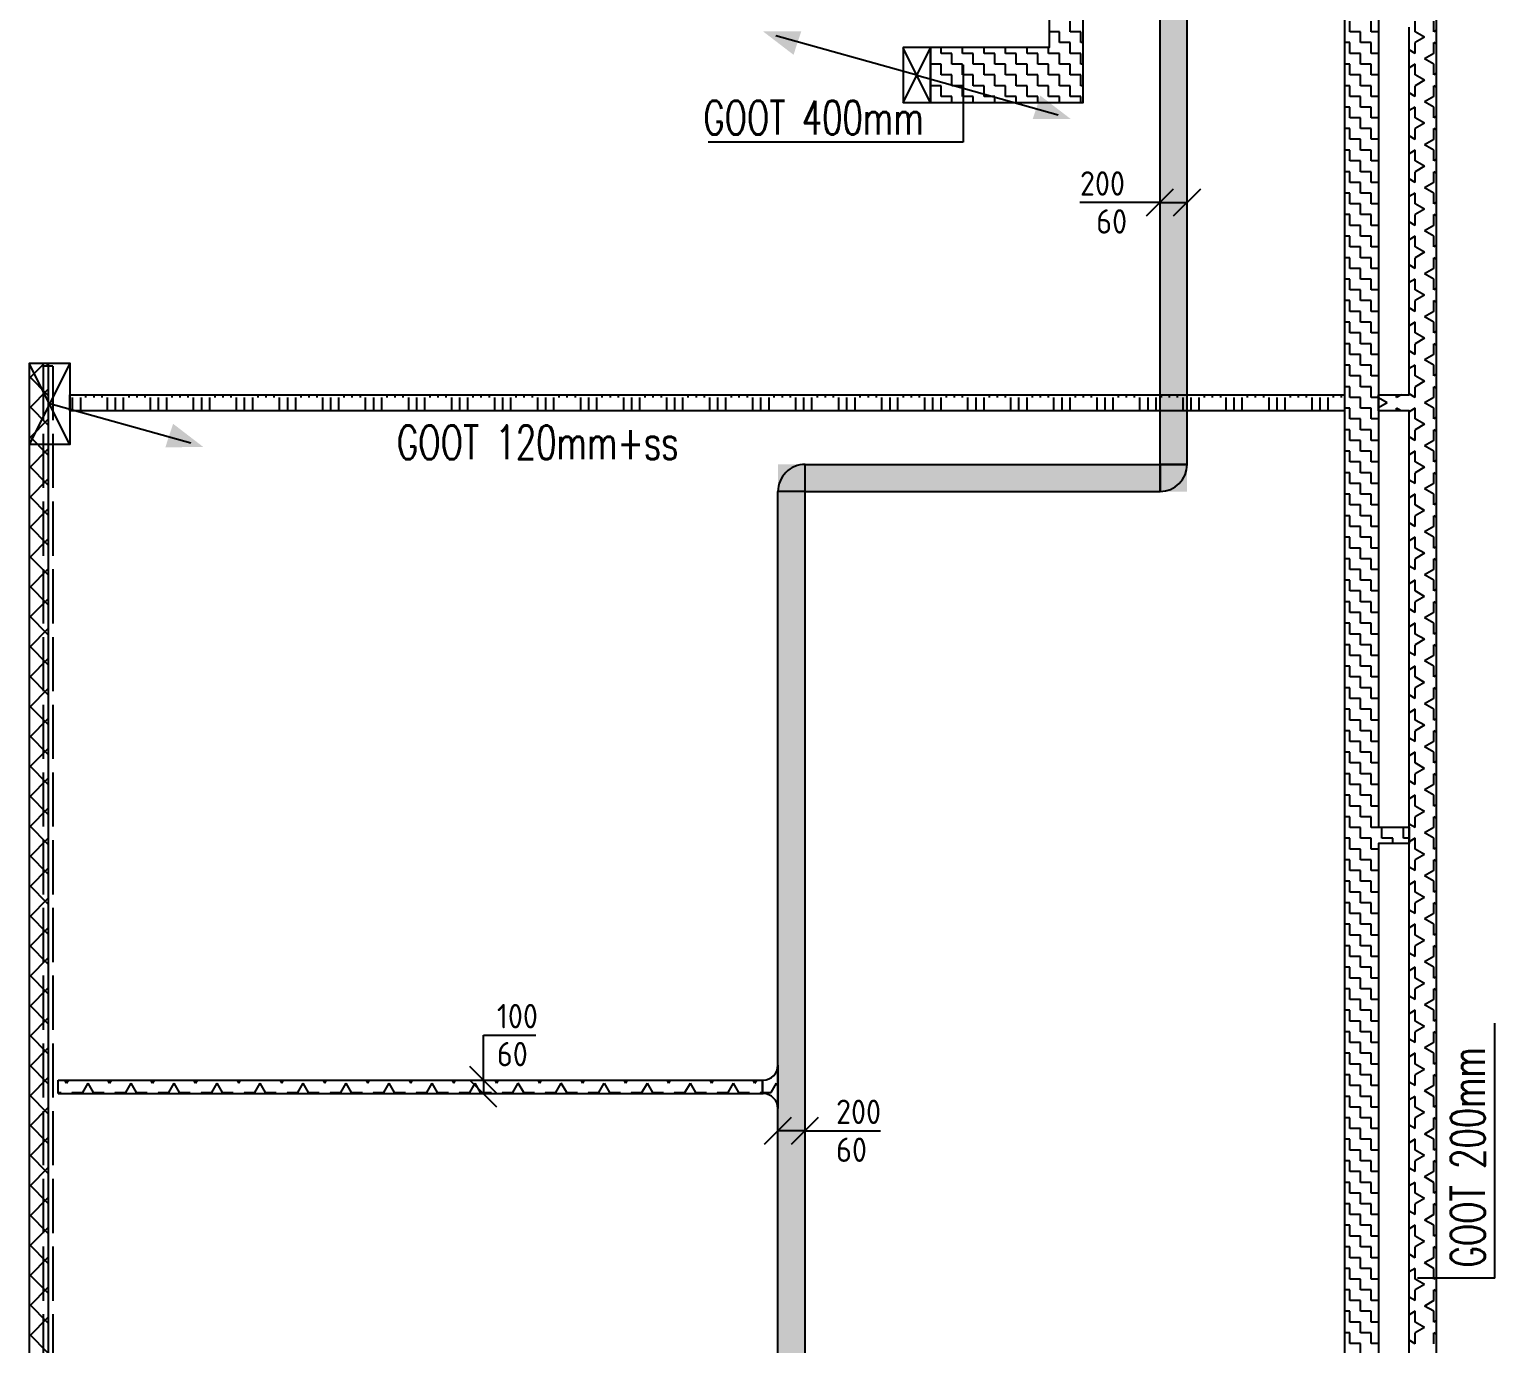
# Model space of a CAD drawing. Header units: millimetres. Extents: x -3262 to 112658, y 0 to 217318.
# Drawn here: x 90173 to 100988, y 48125 to 57828 of the extents above; entities that cross this region are included whole.
import ezdxf

# ---------------------------------------------------------------- set-up
doc = ezdxf.new("R2010")
doc.units = ezdxf.units.MM
doc.header["$LTSCALE"] = 100
doc.linetypes.add('E_GOOT3', pattern=[5, 4, -1])
for name, color, linetype in [('ByLayer', 2, 'Continuous'), ('EL6131--_ENERGIEBEDR (1996)', 2, 'Continuous'), ('EL6131--_GEBOUWINST (1996)', 2, 'Continuous'), ('EL6131--_KG_D', 3, 'Continuous'), ('EL6131--_WG', 3, 'Continuous'), ('EM6131--_KG', 1, 'Continuous')]:
    doc.layers.add(name, color=color, linetype=linetype)
doc.styles.add('buro-018', font='BUROFONT.shx', dxfattribs={"height": 180})
doc.styles.add('CofelyArial', font='arial.ttf')
doc.styles.add('ROMANS', font='ROMANS', dxfattribs={"width": 0.7})
doc.styles.add('STABICAD-018', font='ISOCP.SHX', dxfattribs={"height": 1.8})
pattern_1 = [(0, (0, 10797.21), (0, 137.48153), [79.375, -79.375]), (60, (0, 10797.21), (-119.0625, 68.74077), [79.375, -79.375]), (120, (39.69, 10865.95), (-119.0625, -68.74077), [79.375, -79.375])]

# ---------------------------------------------------------------- blocks, each defined once
blk = doc.blocks.new('*X50')
at = {"color": 0}
for p, q in [((59308, 35664), (59448, 35804)), ((59574, 35664), (59434, 35804)), ((59529, 35664), (59669, 35804)), ((59795, 35664), (59655, 35804)), ((59750, 35664), (59890, 35804)), ((60016, 35664), (59876, 35804)), ((59971, 35664), (60111, 35804)), ((60237, 35664), (60097, 35804)), ((60192, 35664), (60332, 35804)), ((60458, 35664), (60318, 35804)), ((60413, 35664), (60553, 35804)), ((60679, 35664), (60539, 35804)), ((60634, 35664), (60774, 35804)), ((60900, 35664), (60760, 35804)), ((60855, 35664), (60995, 35804)), ((61121, 35664), (60981, 35804)), ((61076, 35664), (61216, 35804)), ((61342, 35664), (61202, 35804)), ((61297, 35664), (61437, 35804)), ((61563, 35664), (61423, 35804)), ((61518, 35664), (61658, 35804)), ((61784, 35664), (61644, 35804)), ((61739, 35664), (61879, 35804)), ((62005, 35664), (61865, 35804)), ((61960, 35664), (62100, 35804)), ((62226, 35664), (62086, 35804)), ((62181, 35664), (62321, 35804)), ((62447, 35664), (62307, 35804)), ((62402, 35664), (62542, 35804)), ((62668, 35664), (62528, 35804)), ((62623, 35664), (62763, 35804)), ((62889, 35664), (62749, 35804)), ((62844, 35664), (62984, 35804)), ((63110, 35664), (62970, 35804)), ((63064, 35664), (63204, 35804)), ((63331, 35664), (63191, 35804)), ((63285, 35664), (63425, 35804)), ((63552, 35664), (63412, 35804)), ((63506, 35664), (63646, 35804)), ((63773, 35664), (63633, 35804)), ((63727, 35664), (63867, 35804)), ((63994, 35664), (63854, 35804)), ((63948, 35664), (64088, 35804)), ((64215, 35664), (64075, 35804)), ((64169, 35664), (64309, 35804)), ((64436, 35664), (64296, 35804)), ((64390, 35664), (64530, 35804)), ((64657, 35664), (64517, 35804)), ((64611, 35664), (64751, 35804)), ((64878, 35664), (64738, 35804)), ((64832, 35664), (64972, 35804)), ((65099, 35664), (64959, 35804)), ((65053, 35664), (65193, 35804)), ((65320, 35664), (65180, 35804)), ((65274, 35664), (65414, 35804)), ((65541, 35664), (65401, 35804)), ((65495, 35664), (65635, 35804)), ((65762, 35664), (65622, 35804)), ((65716, 35664), (65856, 35804)), ((65983, 35664), (65843, 35804)), ((65937, 35664), (66077, 35804)), ((66203, 35664), (66063, 35804)), ((66158, 35664), (66298, 35804)), ((66424, 35664), (66284, 35804)), ((66379, 35664), (66519, 35804)), ((66617, 35692), (66505, 35804)), ((66600, 35664), (66617, 35681))]:
    blk.add_line(p, q, dxfattribs=at)
blk = doc.blocks.new('NV-1')
at = {"layer": 'ByLayer'}
for p, q in [((0, 4), (7.91, 0)), ((0, 0), (7.91, 4))]:
    blk.add_line(p, q, dxfattribs=at)
blk.add_lwpolyline([(0, 0), (8, 0), (8, 4), (0, 4)], close=True, dxfattribs=at)
blk = doc.blocks.new('PIJL-UIT')
at = {"layer": 'ByLayer', "color": 2}
blk.add_line((0, 0), (2.92, 10.41), dxfattribs=at)
blk.add_solid([(3.23, 11.35), (1.51, 9.11), (3.24, 8.54)], dxfattribs=at)
blk = doc.blocks.new('*X54')
at = {"color": 0}
for p, q in [((32385, 27146), (32464, 27146)), ((32385, 27067), (32385, 27146)), ((32464, 27146), (32464, 27223)), ((32544, 27146), (32623, 27146)), ((32544, 27067), (32544, 27146)), ((32623, 27146), (32623, 27223)), ((32702, 27146), (32746, 27146)), ((32702, 27067), (32702, 27146)), ((32342, 27067), (32385, 27067)), ((32464, 27067), (32544, 27067)), ((32464, 26988), (32464, 27067)), ((32623, 27067), (32702, 27067)), ((32623, 26988), (32623, 27067)), ((32385, 26988), (32464, 26988)), ((32385, 26908), (32385, 26988)), ((32544, 26988), (32623, 26988)), ((32544, 26908), (32544, 26988)), ((32702, 26988), (32746, 26988)), ((32702, 26908), (32702, 26988)), ((32342, 26908), (32385, 26908)), ((32385, 26829), (32464, 26829)), ((32385, 26749), (32385, 26829)), ((32464, 26908), (32544, 26908)), ((32464, 26829), (32464, 26908)), ((32544, 26829), (32623, 26829)), ((32544, 26749), (32544, 26829)), ((32623, 26908), (32702, 26908)), ((32623, 26829), (32623, 26908)), ((32702, 26829), (32746, 26829)), ((32702, 26749), (32702, 26829)), ((32342, 26749), (32385, 26749)), ((32464, 26749), (32544, 26749)), ((32464, 26670), (32464, 26749)), ((32623, 26749), (32702, 26749)), ((32623, 26670), (32623, 26749)), ((32385, 26670), (32464, 26670)), ((32385, 26591), (32385, 26670)), ((32544, 26670), (32623, 26670)), ((32544, 26591), (32544, 26670)), ((32702, 26670), (32746, 26670)), ((32702, 26591), (32702, 26670)), ((32342, 26591), (32385, 26591)), ((32385, 26511), (32464, 26511)), ((32385, 26432), (32385, 26511)), ((32464, 26591), (32544, 26591)), ((32464, 26511), (32464, 26591)), ((32544, 26511), (32623, 26511)), ((32544, 26432), (32544, 26511)), ((32623, 26591), (32702, 26591)), ((32623, 26511), (32623, 26591)), ((32702, 26511), (32746, 26511)), ((32702, 26432), (32702, 26511)), ((32342, 26432), (32385, 26432)), ((32464, 26432), (32544, 26432)), ((32464, 26352), (32464, 26432)), ((32623, 26432), (32702, 26432)), ((32623, 26352), (32623, 26432)), ((32385, 26352), (32464, 26352)), ((32385, 26273), (32385, 26352)), ((32544, 26352), (32623, 26352)), ((32544, 26273), (32544, 26352)), ((32702, 26352), (32746, 26352)), ((32702, 26273), (32702, 26352)), ((32861, 26273), (32861, 26348)), ((32342, 26273), (32385, 26273)), ((32385, 26194), (32464, 26194)), ((32385, 26114), (32385, 26194)), ((32464, 26273), (32544, 26273)), ((32464, 26194), (32464, 26273)), ((32544, 26194), (32623, 26194)), ((32544, 26114), (32544, 26194)), ((32623, 26273), (32702, 26273)), ((32623, 26194), (32623, 26273)), ((32702, 26194), (32782, 26194)), ((32702, 26114), (32702, 26194)), ((32782, 26273), (32861, 26273)), ((32782, 26194), (32782, 26273)), ((32861, 26194), (32941, 26194)), ((32861, 26114), (32861, 26194)), ((32342, 26114), (32385, 26114)), ((32464, 26114), (32544, 26114)), ((32464, 26098), (32464, 26114)), ((32623, 26114), (32702, 26114)), ((32623, 26098), (32623, 26114)), ((32782, 26114), (32861, 26114)), ((32782, 26098), (32782, 26114)), ((23178, 24130), (23257, 24130)), ((23178, 24051), (23178, 24130)), ((23257, 24130), (23257, 24167)), ((23336, 24130), (23416, 24130)), ((23336, 24051), (23336, 24130)), ((23416, 24130), (23416, 24167)), ((23495, 24130), (23574, 24130)), ((23495, 24051), (23495, 24130)), ((23574, 24130), (23574, 24167)), ((23654, 24130), (23733, 24130)), ((23654, 24051), (23654, 24130)), ((23733, 24130), (23733, 24167)), ((23812, 24130), (23892, 24130)), ((23812, 24051), (23812, 24130)), ((23892, 24130), (23892, 24167)), ((23971, 24130), (24051, 24130)), ((23971, 24051), (23971, 24130)), ((24051, 24130), (24051, 24167)), ((24130, 24130), (24209, 24130)), ((24130, 24051), (24130, 24130)), ((24209, 24130), (24209, 24167)), ((24289, 24130), (24368, 24130)), ((24289, 24051), (24289, 24130)), ((24368, 24130), (24368, 24167)), ((24448, 24130), (24527, 24130)), ((24448, 24051), (24448, 24130)), ((24527, 24130), (24527, 24167)), ((24606, 24130), (24686, 24130)), ((24606, 24051), (24606, 24130)), ((24686, 24130), (24686, 24167)), ((24765, 24130), (24844, 24130)), ((24765, 24051), (24765, 24130)), ((24844, 24130), (24844, 24167)), ((24924, 24130), (25003, 24130)), ((24924, 24051), (24924, 24130)), ((25003, 24130), (25003, 24167)), ((25082, 24130), (25162, 24130)), ((25082, 24051), (25082, 24130)), ((25162, 24130), (25162, 24167)), ((25241, 24130), (25321, 24130)), ((25241, 24051), (25241, 24130)), ((25321, 24130), (25321, 24167)), ((25400, 24130), (25479, 24130)), ((25400, 24051), (25400, 24130)), ((25479, 24130), (25479, 24167)), ((25559, 24130), (25638, 24130)), ((25559, 24051), (25559, 24130)), ((25638, 24130), (25638, 24167)), ((25718, 24130), (25797, 24130)), ((25718, 24051), (25718, 24130)), ((25797, 24130), (25797, 24167)), ((25876, 24130), (25956, 24130)), ((25876, 24051), (25876, 24130)), ((25956, 24130), (25956, 24167)), ((26035, 24130), (26114, 24130)), ((26035, 24051), (26035, 24130)), ((26114, 24130), (26114, 24167)), ((26194, 24130), (26273, 24130)), ((26194, 24051), (26194, 24130)), ((26273, 24130), (26273, 24167)), ((26352, 24130), (26432, 24130)), ((26352, 24051), (26352, 24130)), ((26432, 24130), (26432, 24167)), ((26511, 24130), (26591, 24130)), ((26511, 24051), (26511, 24130)), ((26591, 24130), (26591, 24167)), ((26670, 24130), (26749, 24130)), ((26670, 24051), (26670, 24130)), ((26749, 24130), (26749, 24167)), ((26829, 24130), (26908, 24130)), ((26829, 24051), (26829, 24130)), ((26908, 24130), (26908, 24167)), ((26988, 24130), (27067, 24130)), ((26988, 24051), (26988, 24130)), ((27067, 24130), (27067, 24167)), ((27146, 24130), (27226, 24130)), ((27146, 24051), (27146, 24130)), ((27226, 24130), (27226, 24167)), ((27305, 24130), (27384, 24130)), ((27305, 24051), (27305, 24130)), ((27384, 24130), (27384, 24167)), ((27464, 24130), (27543, 24130)), ((27464, 24051), (27464, 24130)), ((27543, 24130), (27543, 24167)), ((27622, 24130), (27702, 24130)), ((27622, 24051), (27622, 24130)), ((27702, 24130), (27702, 24167)), ((27781, 24130), (27861, 24130)), ((27781, 24051), (27781, 24130)), ((27861, 24130), (27861, 24167)), ((27940, 24130), (28019, 24130)), ((27940, 24051), (27940, 24130)), ((28019, 24130), (28019, 24167)), ((28099, 24130), (28178, 24130)), ((28099, 24051), (28099, 24130)), ((28178, 24130), (28178, 24167)), ((28258, 24130), (28337, 24130)), ((28258, 24051), (28258, 24130)), ((28337, 24130), (28337, 24167)), ((28416, 24130), (28496, 24130)), ((28416, 24051), (28416, 24130)), ((28496, 24130), (28496, 24167)), ((28575, 24130), (28654, 24130)), ((28575, 24051), (28575, 24130)), ((28654, 24130), (28654, 24167)), ((28734, 24130), (28813, 24130)), ((28734, 24051), (28734, 24130)), ((28813, 24130), (28813, 24167)), ((28892, 24130), (28972, 24130)), ((28892, 24051), (28892, 24130)), ((28972, 24130), (28972, 24167)), ((29051, 24130), (29131, 24130)), ((29051, 24051), (29051, 24130)), ((29131, 24130), (29131, 24167)), ((29210, 24130), (29289, 24130)), ((29210, 24051), (29210, 24130)), ((29289, 24130), (29289, 24167)), ((29369, 24130), (29448, 24130)), ((29369, 24051), (29369, 24130)), ((29448, 24130), (29448, 24167)), ((29528, 24130), (29607, 24130)), ((29528, 24051), (29528, 24130)), ((29607, 24130), (29607, 24167)), ((29686, 24130), (29766, 24130)), ((29686, 24051), (29686, 24130)), ((29766, 24130), (29766, 24167)), ((29845, 24130), (29924, 24130)), ((29845, 24051), (29845, 24130)), ((29924, 24130), (29924, 24167)), ((30004, 24130), (30083, 24130)), ((30004, 24051), (30004, 24130)), ((30083, 24130), (30083, 24167)), ((30162, 24130), (30242, 24130)), ((30162, 24051), (30162, 24130)), ((30242, 24130), (30242, 24167)), ((30321, 24130), (30401, 24130)), ((30321, 24051), (30321, 24130)), ((30401, 24130), (30401, 24167)), ((30480, 24130), (30559, 24130)), ((30480, 24051), (30480, 24130)), ((30559, 24130), (30559, 24167)), ((30639, 24130), (30718, 24130)), ((30639, 24051), (30639, 24130)), ((30718, 24130), (30718, 24167)), ((30798, 24130), (30877, 24130)), ((30798, 24051), (30798, 24130)), ((30877, 24130), (30877, 24167)), ((30956, 24130), (31036, 24130)), ((30956, 24051), (30956, 24130)), ((31036, 24130), (31036, 24167)), ((31115, 24130), (31194, 24130)), ((31115, 24051), (31115, 24130)), ((31194, 24130), (31194, 24167)), ((31274, 24130), (31353, 24130)), ((31274, 24051), (31274, 24130)), ((31353, 24130), (31353, 24167)), ((31432, 24130), (31512, 24130)), ((31432, 24051), (31432, 24130)), ((31512, 24130), (31512, 24167)), ((31591, 24130), (31671, 24130)), ((31591, 24051), (31591, 24130)), ((31671, 24130), (31671, 24167)), ((31750, 24130), (31829, 24130)), ((31750, 24051), (31750, 24130)), ((31829, 24130), (31829, 24167)), ((31909, 24130), (31988, 24130)), ((31909, 24051), (31909, 24130)), ((31988, 24130), (31988, 24167)), ((32068, 24130), (32147, 24130)), ((32068, 24051), (32068, 24130)), ((32147, 24130), (32147, 24167)), ((32226, 24130), (32306, 24130)), ((32226, 24051), (32226, 24130)), ((32306, 24130), (32306, 24167)), ((32385, 24130), (32464, 24130)), ((32385, 24051), (32385, 24130)), ((32464, 24130), (32464, 24167)), ((32544, 24130), (32623, 24130)), ((32544, 24051), (32544, 24130)), ((32623, 24130), (32623, 24167)), ((32702, 24130), (32782, 24130)), ((32702, 24051), (32702, 24130)), ((32782, 24130), (32782, 24167)), ((32861, 24130), (32941, 24130)), ((32861, 24051), (32861, 24130)), ((23098, 24051), (23178, 24051)), ((23257, 24051), (23336, 24051)), ((23257, 23971), (23257, 24051)), ((23416, 24051), (23495, 24051)), ((23416, 23971), (23416, 24051)), ((23574, 24051), (23654, 24051)), ((23574, 23971), (23574, 24051)), ((23733, 24051), (23812, 24051)), ((23733, 23971), (23733, 24051)), ((23892, 24051), (23971, 24051)), ((23892, 23971), (23892, 24051)), ((24051, 24051), (24130, 24051)), ((24051, 23971), (24051, 24051)), ((24209, 24051), (24289, 24051)), ((24209, 23971), (24209, 24051)), ((24368, 24051), (24448, 24051)), ((24368, 23971), (24368, 24051)), ((24527, 24051), (24606, 24051)), ((24527, 23971), (24527, 24051)), ((24686, 24051), (24765, 24051)), ((24686, 23971), (24686, 24051)), ((24844, 24051), (24924, 24051)), ((24844, 23971), (24844, 24051)), ((25003, 24051), (25082, 24051)), ((25003, 23971), (25003, 24051)), ((25162, 24051), (25241, 24051)), ((25162, 23971), (25162, 24051)), ((25321, 24051), (25400, 24051)), ((25321, 23971), (25321, 24051)), ((25479, 24051), (25559, 24051)), ((25479, 23971), (25479, 24051)), ((25638, 24051), (25718, 24051)), ((25638, 23971), (25638, 24051)), ((25797, 24051), (25876, 24051)), ((25797, 23971), (25797, 24051)), ((25956, 24051), (26035, 24051)), ((25956, 23971), (25956, 24051)), ((26114, 24051), (26194, 24051)), ((26114, 23971), (26114, 24051)), ((26273, 24051), (26352, 24051)), ((26273, 23971), (26273, 24051)), ((26432, 24051), (26511, 24051)), ((26432, 23971), (26432, 24051)), ((26591, 24051), (26670, 24051)), ((26591, 23971), (26591, 24051)), ((26749, 24051), (26829, 24051)), ((26749, 23971), (26749, 24051)), ((26908, 24051), (26988, 24051)), ((26908, 23971), (26908, 24051)), ((27067, 24051), (27146, 24051)), ((27067, 23971), (27067, 24051)), ((27226, 24051), (27305, 24051)), ((27226, 23971), (27226, 24051)), ((27384, 24051), (27464, 24051)), ((27384, 23971), (27384, 24051)), ((27543, 24051), (27622, 24051)), ((27543, 23971), (27543, 24051)), ((27702, 24051), (27781, 24051)), ((27702, 23971), (27702, 24051)), ((27861, 24051), (27940, 24051)), ((27861, 23971), (27861, 24051)), ((28019, 24051), (28099, 24051)), ((28019, 23971), (28019, 24051)), ((28178, 24051), (28258, 24051)), ((28178, 23971), (28178, 24051)), ((28337, 24051), (28416, 24051)), ((28337, 23971), (28337, 24051)), ((28496, 24051), (28575, 24051)), ((28496, 23971), (28496, 24051)), ((28654, 24051), (28734, 24051)), ((28654, 23971), (28654, 24051)), ((28813, 24051), (28892, 24051)), ((28813, 23971), (28813, 24051)), ((28972, 24051), (29051, 24051)), ((28972, 23971), (28972, 24051)), ((29131, 24051), (29210, 24051)), ((29131, 23971), (29131, 24051)), ((29289, 24051), (29369, 24051)), ((29289, 23971), (29289, 24051)), ((29448, 24051), (29528, 24051)), ((29448, 23971), (29448, 24051)), ((29607, 24051), (29686, 24051)), ((29607, 23971), (29607, 24051)), ((29766, 24051), (29845, 24051)), ((29766, 23971), (29766, 24051)), ((29924, 24051), (30004, 24051)), ((29924, 23971), (29924, 24051)), ((30083, 24051), (30162, 24051)), ((30083, 23971), (30083, 24051)), ((30242, 24051), (30321, 24051)), ((30242, 23971), (30242, 24051)), ((30401, 24051), (30480, 24051)), ((30401, 23971), (30401, 24051)), ((30559, 24051), (30639, 24051)), ((30559, 23971), (30559, 24051)), ((30718, 24051), (30798, 24051)), ((30718, 23971), (30718, 24051)), ((30877, 24051), (30956, 24051)), ((30877, 23971), (30877, 24051)), ((31036, 24051), (31115, 24051)), ((31036, 23971), (31036, 24051)), ((31194, 24051), (31274, 24051)), ((31194, 23971), (31194, 24051)), ((31353, 24051), (31432, 24051)), ((31353, 23971), (31353, 24051)), ((31512, 24051), (31591, 24051)), ((31512, 23971), (31512, 24051)), ((31671, 24051), (31750, 24051)), ((31671, 23971), (31671, 24051)), ((31829, 24051), (31909, 24051)), ((31829, 23971), (31829, 24051)), ((31988, 24051), (32068, 24051)), ((31988, 23971), (31988, 24051)), ((32147, 24051), (32226, 24051)), ((32147, 23971), (32147, 24051)), ((32306, 24051), (32385, 24051)), ((32306, 23971), (32306, 24051)), ((32464, 24051), (32544, 24051)), ((32464, 23971), (32464, 24051)), ((32623, 24051), (32702, 24051)), ((32623, 23971), (32623, 24051)), ((32782, 24051), (32861, 24051)), ((32782, 23971), (32782, 24051)), ((23178, 23971), (23257, 23971)), ((23178, 23917), (23178, 23971)), ((23336, 23971), (23416, 23971)), ((23336, 23917), (23336, 23971)), ((23495, 23971), (23574, 23971)), ((23495, 23917), (23495, 23971)), ((23654, 23971), (23733, 23971)), ((23654, 23917), (23654, 23971)), ((23812, 23971), (23892, 23971)), ((23812, 23917), (23812, 23971)), ((23971, 23971), (24051, 23971)), ((23971, 23917), (23971, 23971)), ((24130, 23971), (24209, 23971)), ((24130, 23917), (24130, 23971)), ((24289, 23971), (24368, 23971)), ((24289, 23917), (24289, 23971)), ((24448, 23971), (24527, 23971)), ((24448, 23917), (24448, 23971)), ((24606, 23971), (24686, 23971)), ((24606, 23917), (24606, 23971)), ((24765, 23971), (24844, 23971)), ((24765, 23917), (24765, 23971)), ((24924, 23971), (25003, 23971)), ((24924, 23917), (24924, 23971)), ((25082, 23971), (25162, 23971)), ((25082, 23917), (25082, 23971)), ((25241, 23971), (25321, 23971)), ((25241, 23917), (25241, 23971)), ((25400, 23971), (25479, 23971)), ((25400, 23917), (25400, 23971)), ((25559, 23971), (25638, 23971)), ((25559, 23917), (25559, 23971)), ((25718, 23971), (25797, 23971)), ((25718, 23917), (25718, 23971)), ((25876, 23971), (25956, 23971)), ((25876, 23917), (25876, 23971)), ((26035, 23971), (26114, 23971)), ((26035, 23917), (26035, 23971)), ((26194, 23971), (26273, 23971)), ((26194, 23917), (26194, 23971)), ((26352, 23971), (26432, 23971)), ((26352, 23917), (26352, 23971)), ((26511, 23971), (26591, 23971)), ((26511, 23917), (26511, 23971)), ((26670, 23971), (26749, 23971)), ((26670, 23917), (26670, 23971)), ((26829, 23971), (26908, 23971)), ((26829, 23917), (26829, 23971)), ((26988, 23971), (27067, 23971)), ((26988, 23892), (26988, 23971)), ((27146, 23971), (27226, 23971)), ((27146, 23917), (27146, 23971)), ((27305, 23971), (27384, 23971)), ((27305, 23917), (27305, 23971)), ((27464, 23971), (27543, 23971)), ((27464, 23917), (27464, 23971)), ((27622, 23971), (27702, 23971)), ((27622, 23917), (27622, 23971)), ((27781, 23971), (27861, 23971)), ((27781, 23917), (27781, 23971)), ((27940, 23971), (28019, 23971)), ((27940, 23917), (27940, 23971)), ((28099, 23971), (28178, 23971)), ((28099, 23917), (28099, 23971)), ((28258, 23971), (28337, 23971)), ((28258, 23917), (28258, 23971)), ((28416, 23971), (28496, 23971)), ((28416, 23917), (28416, 23971)), ((28575, 23971), (28654, 23971)), ((28575, 23917), (28575, 23971)), ((28734, 23971), (28813, 23971)), ((28734, 23917), (28734, 23971)), ((28892, 23971), (28972, 23971)), ((28892, 23917), (28892, 23971)), ((29051, 23971), (29131, 23971)), ((29051, 23917), (29051, 23971)), ((29210, 23971), (29289, 23971)), ((29210, 23917), (29210, 23971)), ((29369, 23971), (29448, 23971)), ((29369, 23917), (29369, 23971)), ((29528, 23971), (29607, 23971)), ((29528, 23917), (29528, 23971)), ((29686, 23971), (29766, 23971)), ((29686, 23917), (29686, 23971)), ((29845, 23971), (29924, 23971)), ((29845, 23917), (29845, 23971)), ((30004, 23971), (30083, 23971)), ((30004, 23917), (30004, 23971)), ((30162, 23971), (30242, 23971)), ((30162, 23917), (30162, 23971)), ((30321, 23971), (30401, 23971)), ((30321, 23917), (30321, 23971)), ((30480, 23971), (30559, 23971)), ((30480, 23917), (30480, 23971)), ((30639, 23971), (30718, 23971)), ((30639, 23917), (30639, 23971)), ((30798, 23971), (30877, 23971)), ((30798, 23917), (30798, 23971)), ((30956, 23971), (31036, 23971)), ((30956, 23917), (30956, 23971)), ((31115, 23971), (31194, 23971)), ((31115, 23917), (31115, 23971)), ((31274, 23971), (31353, 23971)), ((31274, 23917), (31274, 23971)), ((31432, 23971), (31512, 23971)), ((31432, 23917), (31432, 23971)), ((31591, 23971), (31671, 23971)), ((31591, 23917), (31591, 23971)), ((31750, 23971), (31829, 23971)), ((31750, 23917), (31750, 23971)), ((31909, 23971), (31988, 23971)), ((31909, 23917), (31909, 23971)), ((32068, 23971), (32147, 23971)), ((32068, 23917), (32068, 23971)), ((32226, 23971), (32306, 23971)), ((32226, 23917), (32226, 23971)), ((32385, 23971), (32464, 23971)), ((32385, 23917), (32385, 23971)), ((32544, 23971), (32623, 23971)), ((32544, 23917), (32544, 23971)), ((32702, 23971), (32782, 23971)), ((32702, 23917), (32702, 23971)), ((32861, 23971), (32941, 23971)), ((32861, 23917), (32861, 23971)), ((26870, 23812), (26908, 23812)), ((26908, 23892), (26988, 23892)), ((26908, 23812), (26908, 23892)), ((26988, 23812), (26990, 23812)), ((26988, 23733), (26988, 23812)), ((26908, 23733), (26988, 23733)), ((26908, 23691), (26908, 23733))]:
    blk.add_line(p, q, dxfattribs=at)
blk = doc.blocks.new('*X55')
at = {"color": 0}
for p, q in [((30063, 33556), (30162, 33556)), ((30063, 33496), (30162, 33496)), ((30162, 33457), (30183, 33457)), ((30162, 33397), (30183, 33397)), ((30162, 33338), (30183, 33338)), ((30063, 33298), (30162, 33298)), ((30063, 33238), (30162, 33238)), ((30063, 33179), (30162, 33179)), ((30162, 33139), (30183, 33139)), ((30162, 33080), (30183, 33080)), ((30162, 33020), (30183, 33020)), ((30063, 32980), (30162, 32980)), ((30063, 32921), (30162, 32921)), ((30063, 32861), (30162, 32861)), ((30162, 32822), (30183, 32822)), ((30063, 32663), (30162, 32663)), ((30162, 32762), (30183, 32762)), ((30162, 32702), (30183, 32702)), ((30063, 32603), (30162, 32603)), ((30063, 32544), (30162, 32544)), ((30162, 32504), (30183, 32504)), ((30063, 32345), (30162, 32345)), ((30162, 32445), (30183, 32445)), ((30162, 32385), (30183, 32385)), ((30063, 32286), (30162, 32286)), ((30063, 32226), (30162, 32226)), ((30162, 32187), (30183, 32187)), ((30162, 32127), (30183, 32127)), ((30063, 32028), (30162, 32028)), ((30162, 32068), (30183, 32068)), ((30063, 31968), (30162, 31968)), ((30063, 31909), (30162, 31909)), ((30162, 31869), (30183, 31869)), ((30162, 31810), (30183, 31810)), ((30063, 31710), (30162, 31710)), ((30162, 31750), (30183, 31750)), ((30063, 31651), (30162, 31651)), ((30063, 31591), (30162, 31591)), ((30162, 31552), (30183, 31552)), ((30162, 31492), (30183, 31492)), ((30063, 31393), (30162, 31393)), ((30162, 31432), (30183, 31432)), ((30063, 31333), (30162, 31333)), ((30063, 31274), (30162, 31274)), ((30162, 31234), (30183, 31234)), ((30162, 31175), (30183, 31175)), ((30063, 31075), (30162, 31075)), ((30162, 31115), (30183, 31115)), ((30063, 31016), (30162, 31016)), ((30063, 30956), (30162, 30956)), ((30162, 30917), (30183, 30917)), ((30162, 30857), (30183, 30857)), ((30063, 30758), (30162, 30758)), ((30162, 30798), (30183, 30798)), ((30063, 30698), (30162, 30698)), ((30063, 30639), (30162, 30639)), ((30162, 30599), (30183, 30599)), ((30162, 30540), (30183, 30540)), ((30063, 30440), (30162, 30440)), ((30162, 30480), (30183, 30480)), ((30063, 30381), (30162, 30381)), ((30063, 30321), (30162, 30321)), ((30162, 30282), (30183, 30282)), ((30162, 30222), (30183, 30222)), ((30063, 30123), (30162, 30123)), ((30162, 30162), (30183, 30162)), ((30063, 30063), (30162, 30063)), ((30063, 30004), (30162, 30004)), ((30162, 29964), (30183, 29964)), ((30162, 29905), (30183, 29905)), ((30063, 29805), (30162, 29805)), ((30063, 29746), (30162, 29746)), ((30162, 29845), (30183, 29845)), ((30063, 29686), (30162, 29686)), ((30162, 29647), (30183, 29647)), ((30162, 29587), (30183, 29587)), ((30162, 29528), (30183, 29528)), ((30063, 29488), (30162, 29488)), ((30063, 29428), (30162, 29428)), ((30063, 29369), (30162, 29369)), ((30162, 29329), (30183, 29329)), ((30162, 29270), (30183, 29270)), ((30162, 29210), (30183, 29210)), ((30063, 29170), (30162, 29170)), ((30063, 29111), (30162, 29111)), ((30063, 29051), (30162, 29051)), ((30162, 29012), (30183, 29012)), ((30162, 28952), (30183, 28952)), ((30162, 28892), (30183, 28892)), ((30063, 28853), (30162, 28853)), ((30063, 28793), (30162, 28793)), ((30063, 28734), (30162, 28734)), ((30162, 28694), (30183, 28694)), ((30162, 28635), (30183, 28635)), ((30162, 28575), (30183, 28575)), ((30063, 28535), (30162, 28535)), ((30063, 28476), (30162, 28476)), ((30063, 28416), (30162, 28416)), ((30162, 28377), (30183, 28377)), ((30162, 28317), (30183, 28317)), ((30162, 28258), (30183, 28258)), ((30063, 28218), (30162, 28218)), ((30063, 28158), (30162, 28158)), ((30063, 28099), (30162, 28099)), ((30162, 28059), (30183, 28059)), ((30162, 28000), (30183, 28000)), ((30162, 27940), (30183, 27940)), ((30063, 27900), (30162, 27900)), ((30063, 27841), (30162, 27841)), ((30063, 27781), (30162, 27781)), ((30162, 27742), (30183, 27742)), ((30063, 27583), (30162, 27583)), ((30162, 27682), (30183, 27682)), ((30162, 27622), (30183, 27622)), ((30063, 27523), (30162, 27523)), ((30063, 27464), (30162, 27464)), ((30162, 27424), (30183, 27424)), ((30162, 27365), (30183, 27365)), ((30063, 27265), (30162, 27265)), ((30162, 27305), (30183, 27305)), ((30063, 27206), (30162, 27206)), ((30063, 27146), (30162, 27146)), ((30162, 27107), (30183, 27107)), ((30162, 27047), (30183, 27047)), ((30063, 26948), (30162, 26948)), ((30162, 26988), (30183, 26988)), ((30063, 26888), (30162, 26888)), ((30063, 26829), (30162, 26829)), ((30162, 26789), (30183, 26789)), ((30162, 26730), (30183, 26730)), ((30063, 26630), (30162, 26630)), ((30162, 26670), (30183, 26670)), ((30063, 26571), (30162, 26571)), ((30063, 26511), (30162, 26511)), ((30162, 26472), (30183, 26472)), ((30162, 26412), (30183, 26412)), ((30063, 26313), (30162, 26313)), ((30162, 26352), (30183, 26352)), ((30063, 26253), (30162, 26253)), ((30063, 26194), (30162, 26194)), ((30162, 26154), (30183, 26154)), ((30162, 26095), (30183, 26095)), ((30063, 25995), (30162, 25995)), ((30162, 26035), (30183, 26035)), ((30063, 25936), (30162, 25936)), ((30063, 25876), (30162, 25876)), ((30162, 25837), (30183, 25837)), ((30162, 25777), (30183, 25777)), ((30063, 25678), (30162, 25678)), ((30162, 25718), (30183, 25718)), ((30063, 25618), (30162, 25618)), ((30063, 25559), (30162, 25559)), ((30162, 25519), (30183, 25519)), ((30162, 25460), (30183, 25460)), ((30063, 25360), (30162, 25360)), ((30162, 25400), (30183, 25400)), ((30063, 25301), (30162, 25301)), ((30063, 25241), (30162, 25241)), ((30162, 25202), (30183, 25202)), ((30162, 25142), (30183, 25142)), ((30063, 25043), (30162, 25043)), ((30063, 24983), (30162, 24983)), ((30162, 25082), (30183, 25082)), ((30063, 24924), (30162, 24924)), ((30162, 24884), (30183, 24884)), ((30162, 24825), (30183, 24825)), ((30063, 24725), (30162, 24725)), ((30063, 24666), (30162, 24666)), ((30162, 24765), (30183, 24765)), ((30063, 24606), (30162, 24606)), ((30162, 24567), (30183, 24567)), ((30162, 24507), (30183, 24507)), ((30162, 24448), (30183, 24448)), ((30063, 24408), (30162, 24408)), ((30063, 24348), (30162, 24348)), ((30063, 24289), (30162, 24289)), ((30162, 24249), (30183, 24249)), ((30162, 24190), (30183, 24190))]:
    blk.add_line(p, q, dxfattribs=at)
blk = doc.blocks.new('*X59')
at = {"color": 0}
for p, q in [((30123, 23853), (30086, 23917)), ((30123, 23853), (30160, 23917)), ((23177, 23647), (23203, 23691)), ((23416, 23647), (23390, 23691)), ((23495, 23647), (23521, 23691)), ((23733, 23647), (23707, 23691)), ((23812, 23647), (23838, 23691)), ((24051, 23647), (24025, 23691)), ((24130, 23647), (24156, 23691)), ((24368, 23647), (24342, 23691)), ((24447, 23647), (24473, 23691)), ((24686, 23647), (24660, 23691)), ((24765, 23647), (24791, 23691)), ((25003, 23647), (24977, 23691)), ((25082, 23647), (25108, 23691)), ((25321, 23647), (25295, 23691)), ((25400, 23647), (25426, 23691)), ((25638, 23647), (25612, 23691)), ((25717, 23647), (25743, 23691)), ((25956, 23647), (25930, 23691)), ((26035, 23647), (26061, 23691)), ((26273, 23647), (26247, 23691)), ((26352, 23647), (26378, 23691)), ((26591, 23647), (26565, 23691)), ((26670, 23647), (26696, 23691)), ((26908, 23647), (26882, 23691)), ((26987, 23647), (27013, 23691)), ((27226, 23647), (27200, 23691)), ((27305, 23647), (27331, 23691)), ((27543, 23647), (27517, 23691)), ((27622, 23647), (27648, 23691)), ((27861, 23647), (27835, 23691)), ((27940, 23647), (27966, 23691)), ((28178, 23647), (28152, 23691)), ((28257, 23647), (28283, 23691)), ((28496, 23647), (28470, 23691)), ((28575, 23647), (28601, 23691)), ((28813, 23647), (28787, 23691)), ((28892, 23647), (28918, 23691)), ((29131, 23647), (29105, 23691)), ((29210, 23647), (29236, 23691)), ((29448, 23647), (29422, 23691)), ((29527, 23647), (29553, 23691)), ((29766, 23647), (29740, 23691)), ((29845, 23647), (29871, 23691)), ((30083, 23647), (30057, 23691)), ((30063, 23784), (30083, 23784)), ((30063, 23750), (30083, 23784)), ((30162, 23784), (30183, 23784)), ((30183, 23748), (30162, 23784)), ((30162, 23647), (30188, 23691)), ((30401, 23647), (30375, 23691)), ((30480, 23647), (30506, 23691)), ((30718, 23647), (30692, 23691)), ((30797, 23647), (30823, 23691)), ((31036, 23647), (31010, 23691)), ((31115, 23647), (31141, 23691)), ((31353, 23647), (31327, 23691)), ((31432, 23647), (31458, 23691)), ((31671, 23647), (31645, 23691)), ((31750, 23647), (31776, 23691)), ((31988, 23647), (31962, 23691)), ((32067, 23647), (32093, 23691)), ((32306, 23647), (32280, 23691)), ((32385, 23647), (32411, 23691)), ((32623, 23647), (32597, 23691)), ((32702, 23647), (32728, 23691)), ((23177, 23647), (23257, 23647)), ((23297, 23578), (23257, 23647)), ((23297, 23578), (23336, 23647)), ((23336, 23647), (23416, 23647)), ((23416, 23509), (23455, 23578)), ((23495, 23509), (23455, 23578)), ((23495, 23647), (23574, 23647)), ((23614, 23578), (23574, 23647)), ((23614, 23578), (23654, 23647)), ((23654, 23647), (23733, 23647)), ((23733, 23509), (23773, 23578)), ((23812, 23509), (23773, 23578)), ((23812, 23647), (23892, 23647)), ((23932, 23578), (23892, 23647)), ((23932, 23578), (23971, 23647)), ((23971, 23647), (24051, 23647)), ((24051, 23509), (24090, 23578)), ((24130, 23509), (24090, 23578)), ((24130, 23647), (24209, 23647)), ((24249, 23578), (24209, 23647)), ((24249, 23578), (24289, 23647)), ((24289, 23647), (24368, 23647)), ((24368, 23509), (24408, 23578)), ((24447, 23509), (24408, 23578)), ((24447, 23647), (24527, 23647)), ((24567, 23578), (24527, 23647)), ((24567, 23578), (24606, 23647)), ((24606, 23647), (24686, 23647)), ((24686, 23509), (24725, 23578)), ((24765, 23509), (24725, 23578)), ((24765, 23647), (24844, 23647)), ((24884, 23578), (24844, 23647)), ((24884, 23578), (24924, 23647)), ((24924, 23647), (25003, 23647)), ((25003, 23509), (25043, 23578)), ((25082, 23509), (25043, 23578)), ((25082, 23647), (25162, 23647)), ((25202, 23578), (25162, 23647)), ((25202, 23578), (25241, 23647)), ((25241, 23647), (25321, 23647)), ((25321, 23509), (25360, 23578)), ((25400, 23509), (25360, 23578)), ((25400, 23647), (25479, 23647)), ((25519, 23578), (25479, 23647)), ((25519, 23578), (25559, 23647)), ((25559, 23647), (25638, 23647)), ((25638, 23509), (25678, 23578)), ((25717, 23509), (25678, 23578)), ((25717, 23647), (25797, 23647)), ((25837, 23578), (25797, 23647)), ((25837, 23578), (25876, 23647)), ((25876, 23647), (25956, 23647)), ((25956, 23509), (25995, 23578)), ((26035, 23509), (25995, 23578)), ((26035, 23647), (26114, 23647)), ((26154, 23578), (26114, 23647)), ((26154, 23578), (26194, 23647)), ((26194, 23647), (26273, 23647)), ((26273, 23509), (26313, 23578)), ((26352, 23509), (26313, 23578)), ((26352, 23647), (26432, 23647)), ((26472, 23578), (26432, 23647)), ((26472, 23578), (26511, 23647)), ((26511, 23647), (26591, 23647)), ((26591, 23509), (26630, 23578)), ((26670, 23509), (26630, 23578)), ((26670, 23647), (26749, 23647)), ((26789, 23578), (26749, 23647)), ((26789, 23578), (26829, 23647)), ((26829, 23647), (26908, 23647)), ((26908, 23509), (26948, 23578)), ((26987, 23509), (26948, 23578)), ((26987, 23647), (27067, 23647)), ((27107, 23578), (27067, 23647)), ((27107, 23578), (27146, 23647)), ((27146, 23647), (27226, 23647)), ((27226, 23509), (27265, 23578)), ((27305, 23509), (27265, 23578)), ((27305, 23647), (27384, 23647)), ((27424, 23578), (27384, 23647)), ((27424, 23578), (27464, 23647)), ((27464, 23647), (27543, 23647)), ((27543, 23509), (27583, 23578)), ((27622, 23509), (27583, 23578)), ((27622, 23647), (27702, 23647)), ((27742, 23578), (27702, 23647)), ((27742, 23578), (27781, 23647)), ((27781, 23647), (27861, 23647)), ((27861, 23509), (27900, 23578)), ((27940, 23509), (27900, 23578)), ((27940, 23647), (28019, 23647)), ((28059, 23578), (28019, 23647)), ((28059, 23578), (28099, 23647)), ((28099, 23647), (28178, 23647)), ((28178, 23509), (28218, 23578)), ((28257, 23509), (28218, 23578)), ((28257, 23647), (28337, 23647)), ((28377, 23578), (28337, 23647)), ((28377, 23578), (28416, 23647)), ((28416, 23647), (28496, 23647)), ((28496, 23509), (28535, 23578)), ((28575, 23509), (28535, 23578)), ((28575, 23647), (28654, 23647)), ((28694, 23578), (28654, 23647)), ((28694, 23578), (28734, 23647)), ((28734, 23647), (28813, 23647)), ((28813, 23509), (28853, 23578)), ((28892, 23509), (28853, 23578)), ((28892, 23647), (28972, 23647)), ((29012, 23578), (28972, 23647)), ((29012, 23578), (29051, 23647)), ((29051, 23647), (29131, 23647)), ((29131, 23509), (29170, 23578)), ((29210, 23509), (29170, 23578)), ((29210, 23647), (29289, 23647)), ((29329, 23578), (29289, 23647)), ((29329, 23578), (29369, 23647)), ((29369, 23647), (29448, 23647)), ((29448, 23509), (29488, 23578)), ((29527, 23509), (29488, 23578)), ((29527, 23647), (29607, 23647)), ((29647, 23578), (29607, 23647)), ((29647, 23578), (29686, 23647)), ((29686, 23647), (29766, 23647)), ((29766, 23509), (29805, 23578)), ((29845, 23509), (29805, 23578)), ((29845, 23647), (29924, 23647)), ((29964, 23578), (29924, 23647)), ((29964, 23578), (30004, 23647)), ((30004, 23647), (30083, 23647)), ((30083, 23509), (30123, 23578)), ((30162, 23509), (30123, 23578)), ((30162, 23647), (30242, 23647)), ((30282, 23578), (30242, 23647)), ((30282, 23578), (30321, 23647)), ((30321, 23647), (30401, 23647)), ((30401, 23509), (30440, 23578)), ((30480, 23509), (30440, 23578)), ((30480, 23647), (30559, 23647)), ((30599, 23578), (30559, 23647)), ((30599, 23578), (30639, 23647)), ((30639, 23647), (30718, 23647)), ((30718, 23509), (30758, 23578)), ((30797, 23509), (30758, 23578)), ((30797, 23647), (30877, 23647)), ((30917, 23578), (30877, 23647)), ((30917, 23578), (30956, 23647)), ((30956, 23647), (31036, 23647)), ((31036, 23509), (31075, 23578)), ((31115, 23509), (31075, 23578)), ((31115, 23647), (31194, 23647)), ((31234, 23578), (31194, 23647)), ((31234, 23578), (31274, 23647)), ((31274, 23647), (31353, 23647)), ((31353, 23509), (31393, 23578)), ((31432, 23509), (31393, 23578)), ((31432, 23647), (31512, 23647)), ((31552, 23578), (31512, 23647)), ((31552, 23578), (31591, 23647)), ((31591, 23647), (31671, 23647)), ((31671, 23509), (31710, 23578)), ((31750, 23509), (31710, 23578)), ((31750, 23647), (31829, 23647)), ((31869, 23578), (31829, 23647)), ((31869, 23578), (31909, 23647)), ((31909, 23647), (31988, 23647)), ((31988, 23509), (32028, 23578)), ((32067, 23509), (32028, 23578)), ((32067, 23647), (32147, 23647)), ((32187, 23578), (32147, 23647)), ((32187, 23578), (32226, 23647)), ((32226, 23647), (32306, 23647)), ((32306, 23509), (32345, 23578)), ((32385, 23509), (32345, 23578)), ((32385, 23647), (32464, 23647)), ((32504, 23578), (32464, 23647)), ((32504, 23578), (32544, 23647)), ((32544, 23647), (32623, 23647)), ((32623, 23509), (32663, 23578)), ((32702, 23509), (32663, 23578)), ((32702, 23647), (32782, 23647)), ((32822, 23578), (32782, 23647)), ((32822, 23578), (32861, 23647)), ((32861, 23647), (32941, 23647)), ((23177, 23509), (23257, 23509)), ((23247, 23491), (23257, 23509)), ((23336, 23509), (23416, 23509)), ((23347, 23491), (23336, 23509)), ((23495, 23509), (23574, 23509)), ((23564, 23491), (23574, 23509)), ((23654, 23509), (23733, 23509)), ((23664, 23491), (23654, 23509)), ((23812, 23509), (23892, 23509)), ((23882, 23491), (23892, 23509)), ((23971, 23509), (24051, 23509)), ((23982, 23491), (23971, 23509)), ((24130, 23509), (24209, 23509)), ((24199, 23491), (24209, 23509)), ((24289, 23509), (24368, 23509)), ((24299, 23491), (24289, 23509)), ((24447, 23509), (24527, 23509)), ((24517, 23491), (24527, 23509)), ((24606, 23509), (24686, 23509)), ((24617, 23491), (24606, 23509)), ((24765, 23509), (24844, 23509)), ((24834, 23491), (24844, 23509)), ((24924, 23509), (25003, 23509)), ((24934, 23491), (24924, 23509)), ((25082, 23509), (25162, 23509)), ((25152, 23491), (25162, 23509)), ((25241, 23509), (25321, 23509)), ((25252, 23491), (25241, 23509)), ((25400, 23509), (25479, 23509)), ((25469, 23491), (25479, 23509)), ((25559, 23509), (25638, 23509)), ((25569, 23491), (25559, 23509)), ((25717, 23509), (25797, 23509)), ((25787, 23491), (25797, 23509)), ((25876, 23509), (25956, 23509)), ((25887, 23491), (25876, 23509)), ((26035, 23509), (26114, 23509)), ((26104, 23491), (26114, 23509)), ((26194, 23509), (26273, 23509)), ((26204, 23491), (26194, 23509)), ((26352, 23509), (26432, 23509)), ((26422, 23491), (26432, 23509)), ((26511, 23509), (26591, 23509)), ((26522, 23491), (26511, 23509)), ((26670, 23509), (26749, 23509)), ((26739, 23491), (26749, 23509)), ((26829, 23509), (26908, 23509)), ((26839, 23491), (26829, 23509)), ((26987, 23509), (27067, 23509)), ((27057, 23491), (27067, 23509)), ((27146, 23509), (27226, 23509)), ((27157, 23491), (27146, 23509)), ((27305, 23509), (27384, 23509)), ((27374, 23491), (27384, 23509)), ((27464, 23509), (27543, 23509)), ((27474, 23491), (27464, 23509)), ((27622, 23509), (27702, 23509)), ((27692, 23491), (27702, 23509)), ((27781, 23509), (27861, 23509)), ((27792, 23491), (27781, 23509)), ((27940, 23509), (28019, 23509)), ((28009, 23491), (28019, 23509)), ((28099, 23509), (28178, 23509)), ((28109, 23491), (28099, 23509)), ((28257, 23509), (28337, 23509)), ((28327, 23491), (28337, 23509)), ((28416, 23509), (28496, 23509)), ((28427, 23491), (28416, 23509)), ((28575, 23509), (28654, 23509)), ((28644, 23491), (28654, 23509)), ((28734, 23509), (28813, 23509)), ((28744, 23491), (28734, 23509)), ((28892, 23509), (28972, 23509)), ((28962, 23491), (28972, 23509)), ((29051, 23509), (29131, 23509)), ((29062, 23491), (29051, 23509)), ((29210, 23509), (29289, 23509)), ((29279, 23491), (29289, 23509)), ((29369, 23509), (29448, 23509)), ((29379, 23491), (29369, 23509)), ((29527, 23509), (29607, 23509)), ((29597, 23491), (29607, 23509)), ((29686, 23509), (29766, 23509)), ((29697, 23491), (29686, 23509)), ((29845, 23509), (29924, 23509)), ((29914, 23491), (29924, 23509)), ((30004, 23509), (30083, 23509)), ((30014, 23491), (30004, 23509)), ((30162, 23509), (30242, 23509)), ((30232, 23491), (30242, 23509)), ((30321, 23509), (30401, 23509)), ((30332, 23491), (30321, 23509)), ((30480, 23509), (30559, 23509)), ((30549, 23491), (30559, 23509)), ((30639, 23509), (30718, 23509)), ((30649, 23491), (30639, 23509)), ((30797, 23509), (30877, 23509)), ((30867, 23491), (30877, 23509)), ((30956, 23509), (31036, 23509)), ((30967, 23491), (30956, 23509)), ((31115, 23509), (31194, 23509)), ((31184, 23491), (31194, 23509)), ((31274, 23509), (31353, 23509)), ((31284, 23491), (31274, 23509)), ((31432, 23509), (31512, 23509)), ((31502, 23491), (31512, 23509)), ((31591, 23509), (31671, 23509)), ((31602, 23491), (31591, 23509)), ((31750, 23509), (31829, 23509)), ((31819, 23491), (31829, 23509)), ((31909, 23509), (31988, 23509)), ((31919, 23491), (31909, 23509)), ((32067, 23509), (32147, 23509)), ((32137, 23491), (32147, 23509)), ((32226, 23509), (32306, 23509)), ((32237, 23491), (32226, 23509)), ((32385, 23509), (32464, 23509)), ((32454, 23491), (32464, 23509)), ((32544, 23509), (32623, 23509)), ((32554, 23491), (32544, 23509)), ((32702, 23509), (32782, 23509)), ((32772, 23491), (32782, 23509)), ((32861, 23509), (32941, 23509)), ((32872, 23491), (32861, 23509))]:
    blk.add_line(p, q, dxfattribs=at)
blk = doc.blocks.new('*U154')
at = {"color": 0, "linetype": 'Continuous'}
for p, q in [((0, 100, -2730), (16929, 100, -2730)), ((16929, -100, -2730), (16929, 100, -2730)), ((0, -100, -2730), (16929, -100, -2730))]:
    blk.add_line(p, q, dxfattribs=at)
at = {"color": 1, "style": 'CofelyArial'}
for tag in ['CODE', 'POSITIONCODE', 'SECTIONCODE']:
    blk.add_attdef(tag, (95798, 37488, 2730), '', height=1.8, dxfattribs=at)
blk = doc.blocks.new('*U126')
at = {"color": 0, "linetype": 'Continuous'}
for q in [(-100, -100, -2730), (100, 100, -2730)]:
    blk.add_line((-100, 100, -2730), q, dxfattribs=at)
blk.add_arc((-100, 100, -2730), 200, 270, 0, dxfattribs=at)
at = {"color": 1, "style": 'CofelyArial'}
for tag in ['CODE', 'POSITIONCODE', 'SECTIONCODE']:
    blk.add_attdef(tag, (95798, 54517, 2730), '', height=1.8, dxfattribs=at)
blk = doc.blocks.new('*U133')
at = {"color": 0, "linetype": 'Continuous'}
for p, q in [((0, 100, -2730), (2620, 100, -2730)), ((0, -100, -2730), (0, 100, -2730)), ((2620, -100, -2730), (2620, 100, -2730)), ((0, -100, -2730), (2620, -100, -2730))]:
    blk.add_line(p, q, dxfattribs=at)
at = {"color": 1, "style": 'CofelyArial'}
for tag, p in [('POSITIONCODE', (97207, 54816, 2730)), ('CODE', (95898, 54516, 2730)), ('SECTIONCODE', (95898, 54516, 2730))]:
    blk.add_attdef(tag, p, '', height=1.8, dxfattribs=at)
blk = doc.blocks.new('*U127')
at = {"color": 0, "linetype": 'Continuous'}
for q in [(-100, -100, -2730), (100, 100, -2730)]:
    blk.add_line((-100, 100, -2730), q, dxfattribs=at)
blk.add_arc((-100, 100, -2730), 200, 270, 0, dxfattribs=at)
at = {"color": 1, "style": 'CofelyArial'}
for tag in ['CODE', 'POSITIONCODE', 'SECTIONCODE']:
    blk.add_attdef(tag, (98616, 54517, 2730), '', height=1.8, dxfattribs=at)
blk = doc.blocks.new('*U132')
at = {"color": 0, "linetype": 'Continuous'}
for p, q in [((0, 100, -2730), (4139, 100, -2730)), ((0, -100, -2730), (0, 100, -2730)), ((4139, -100, -2730), (4139, 100, -2730)), ((0, -100, -2730), (4139, -100, -2730))]:
    blk.add_line(p, q, dxfattribs=at)
at = {"color": 1, "style": 'CofelyArial'}
for tag, p in [('POSITIONCODE', (98318, 56685, 2730)), ('CODE', (98618, 54616, 2730)), ('SECTIONCODE', (98618, 54616, 2730))]:
    blk.add_attdef(tag, p, '', height=1.8, dxfattribs=at)
blk = doc.blocks.new('*U134')
at = {"color": 0, "linetype": 'Continuous'}
for p, q in [((-162, 0, -2730), (-591, 0, -2730)), ((0, 0, -2730), (-162, 0, -2730)), ((-100, -100, -2730), (100, 100, -2730)), ((0, 0, -2730), (200, 0, -2730)), ((100, -100, -2730), (300, 100, -2730))]:
    blk.add_line(p, q, dxfattribs=at)
at = {"color": 0, "linetype": 'Continuous', "style": 'STABICAD-018'}
for s, p in [('200', (-591, 50, -2730)), ('60', (-471, -230, -2730))]:
    blk.add_text(s, height=180, dxfattribs=at).set_placement(p)
at = {"color": 1, "style": 'CofelyArial'}
blk.add_attdef('CODE', (98518, 56550, 2730), '', height=1.8, dxfattribs=at)
blk = doc.blocks.new('*U135')
at = {"color": 0, "linetype": 'Continuous'}
for p, q in [((-300, -100, -2730), (-100, 100, -2730)), ((0, 0, -2730), (-200, 0, -2730)), ((-100, -100, -2730), (100, 100, -2730)), ((0, 0, -2730), (129, 0, -2730)), ((129, 0, -2730), (558, 0, -2730))]:
    blk.add_line(p, q, dxfattribs=at)
at = {"color": 0, "linetype": 'Continuous', "style": 'STABICAD-018'}
for s, p in [('200', (229, 50, -2730)), ('60', (229, -230, -2730))]:
    blk.add_text(s, height=180, dxfattribs=at).set_placement(p)
at = {"color": 1, "style": 'CofelyArial'}
blk.add_attdef('CODE', (95898, 49697, 2730), '', height=1.8, dxfattribs=at)
blk = doc.blocks.new('*U153')
at = {"color": 0, "linetype": 'Continuous'}
for p, q in [((0, 50, -2730), (5197, 50, -2730)), ((0, -50, -2730), (0, 50, -2730)), ((5197, -50, -2730), (5197, 50, -2730)), ((0, -50, -2730), (5197, -50, -2730))]:
    blk.add_line(p, q, dxfattribs=at)
at = {"color": 1, "style": 'buro-018'}
for tag in ['CODE', 'POSITIONCODE', 'SECTIONCODE']:
    blk.add_attdef(tag, (90386, 39224, 2730), '', height=1.8, dxfattribs=at)
blk = doc.blocks.new('*U155')
at = {"color": 0, "linetype": 'Continuous'}
for p, q in [((0, -160, -2730), (0, 160, -2730)), ((115, 50, -2730), (110, 50, -2730)), ((115, -50, -2730), (115, 50, -2730)), ((115, -50, -2730), (110, -50, -2730))]:
    blk.add_line(p, q, dxfattribs=at)
for centre, start, end in [((110, 160, -2730), 180, 270), ((110, -160, -2730), 90, 180)]:
    blk.add_arc(centre, 110, start, end, dxfattribs=at)
at = {"color": 1, "style": 'buro-018'}
for tag in ['CODE', 'POSITIONCODE', 'SECTIONCODE']:
    blk.add_attdef(tag, (95698, 39224, 2730), '', height=1.8, dxfattribs=at)
blk = doc.blocks.new('*U156')
at = {"color": 0, "linetype": 'Continuous'}
for p, q in [((0, 0, -2730), (0, 332, -2730)), ((0, 332, -2730), (388, 332, -2730)), ((100, -100, -2730), (-100, 100, -2730)), ((100, -200, -2730), (-100, 0, -2730)), ((0, 0, -2730), (0, -100, -2730))]:
    blk.add_line(p, q, dxfattribs=at)
at = {"color": 0, "linetype": 'Continuous', "style": 'STABICAD-018'}
for s, p in [('100', (100, 382, -2730)), ('60', (100, 102, -2730))]:
    blk.add_text(s, height=180, dxfattribs=at).set_placement(p)
at = {"color": 1, "style": 'buro-018'}
blk.add_attdef('CODE', (93524, 39274, 2730), '', height=1.8, dxfattribs=at)

msp = doc.modelspace()

# ---------------------------------------------------------------- hatches: boundary and pattern name
at = {"layer": 'EL6131--_ENERGIEBEDR (1996)', "linetype": 'Continuous'}
h = msp.add_hatch(dxfattribs=at)
h.set_pattern_fill('STARS', color=1, scale=25)
h.set_pattern_definition([(0, (-45640.1, 0), (0, 137.48153), [79.375, -79.375]), (60, (-45640.1, 0), (-119.0625, 68.74077), [79.375, -79.375]), (120, (-45600.41, 68.74), (-119.0625, -68.74077), [79.375, -79.375])])
h.paths.add_polyline_path([(98718, 58755), (99455, 58755), (99655, 58755), (99655, 69728), (98393, 69728), (98393, 71929), (98193, 71929), (98193, 69528), (99455, 69528), (99455, 58955), (98518, 58955), (98518, 58755), (98518, 54616), (95698, 54616), (95698, 37488), (95898, 37488), (95898, 54416), (98718, 54416)])
at = {"layer": 'EL6131--_ENERGIEBEDR (1996)'}
h = msp.add_hatch(dxfattribs=at)
h.set_pattern_fill('STARS', color=1, scale=25)
h.set_pattern_definition(pattern_1)
h.paths.add_polyline_path([(95698, 50181, -0.414214), (95588, 50071), (95583, 50071), (95583, 49971), (95588, 49971, -0.414214), (95698, 49861)])
h = msp.add_hatch(dxfattribs=at)
h.set_pattern_fill('STARS', color=1, scale=25)
h.set_pattern_definition(pattern_1)
h.paths.add_polyline_path([(95583, 50071), (90386, 50071), (90386, 49971), (95583, 49971)])

# ---------------------------------------------------------------- linework, layer by layer
at = {"layer": 'EL6131--_ENERGIEBEDR (1996)', "color": 1, "linetype": 'Continuous'}
for p, q in [((97065, 57566), (97065, 56996)), ((97065, 56996), (95183, 56996)), ((100988, 48610), (100988, 50492)), ((100988, 48610), (100418, 48610))]:
    msp.add_line(p, q, dxfattribs=at)
at = {"layer": 'EL6131--_ENERGIEBEDR (1996)'}
msp.add_lwpolyline([(100131, 59578), (100131, 55131), (100131, 55011), (100131, 51938), (100357, 51938), (100357, 51818), (100131, 51818), (100131, 45335), (100131, 45215), (100131, 41499), (100357, 41499), (100357, 41379), (99881, 41379), (99881, 44929), (99881, 45049), (99881, 55011), (99881, 55131), (99881, 57289), (99881, 57694), (99881, 71929)], dxfattribs=at)
at = {"layer": 'EL6131--_ENERGIEBEDR (1996)', "color": 2, "linetype": 'Continuous'}
for points in [[(100557, 60134), (100557, 51938), (100557, 51818), (100557, 41499), (100557, 41379), (100357, 41379), (100357, 41499), (100357, 45215), (100131, 45215), (100131, 45335), (100357, 45335), (100357, 51818), (100357, 51938), (100357, 55011), (100131, 55011), (100131, 55131), (100357, 55131), (100357, 57844)], [(99881, 55011), (90473, 55011), (90473, 55131), (99881, 55131)]]:
    msp.add_lwpolyline(points, dxfattribs=at)
at = {"layer": 'EL6131--_ENERGIEBEDR (1996)'}
msp.add_lwpolyline([(99881, 59908), (97700, 59908), (97700, 57694), (96825, 57694), (96825, 57289), (97950, 57289), (97950, 59578), (99883, 59578)], close=True, dxfattribs=at)
at = {"layer": 'EL6131--_GEBOUWINST (1996)', "color": 2, "linetype": 'Continuous'}
msp.add_lwpolyline([(90173, 37489), (90173, 55364), (90313, 55364), (90313, 37489)], close=True, dxfattribs=at)
at = {"layer": 'EL6131--_WG', "linetype": 'E_GOOT3'}
for p, q in [((90276, 55342), (90276, 37492)), ((90346, 55342), (90276, 55342)), ((90346, 55342), (90346, 37492))]:
    msp.add_line(p, q, dxfattribs=at)

# ---------------------------------------------------------------- block references
at = {"layer": 'EL6131--_ENERGIEBEDR (1996)', "color": 1, "linetype": 'Continuous', "rotation": 90}
for name in ['*X59', '*X54', '*X55']:
    msp.add_blockref(name, (124048, 24948), dxfattribs=at)
at = {"layer": 'EL6131--_ENERGIEBEDR (1996)', "color": 1, "linetype": 'Continuous', "xscale": 100, "yscale": 100, "zscale": 100}
for p, rotation in [((96724, 57489), 90), ((96724, 57489), 270), ((90323, 55067), 270)]:
    msp.add_blockref('PIJL-UIT', p, dxfattribs=dict(at, rotation=rotation))
at = {"layer": 'EL6131--_ENERGIEBEDR (1996)', "xscale": 50.56890012642224, "yscale": 50.56890012642224, "zscale": 50.56890012642224, "rotation": 90}
msp.add_blockref('NV-1', (96825, 57289), dxfattribs=at)
at = {"layer": 'EL6131--_ENERGIEBEDR (1996)', "color": 2, "linetype": 'Continuous', "xscale": -75, "yscale": 75, "zscale": 75, "rotation": 270}
msp.add_blockref('NV-1', (90173, 54764), dxfattribs=at)
at = {"layer": 'EL6131--_GEBOUWINST (1996)', "color": 1, "linetype": 'Continuous', "rotation": 90}
msp.add_blockref('*X50', (125977, -11253), dxfattribs=at)
at = {"layer": 'EL6131--_KG_D', "linetype": 'Continuous'}
for name, p, rotation in [('*U132', (98618, 54616, 2730), 90.00000000000001), ('*U126', (95798, 54516, 2730), 180), ('*U154', (95798, 37488, 2730), 90.00000000000001), ('*U155', (95698, 50021, 2730), 180)]:
    msp.add_blockref(name, p, dxfattribs=dict(at, rotation=rotation))
for name, p in [('*U133', (95898, 54516, 2730)), ('*U127', (98618, 54516, 2730)), ('*U153', (90386, 50021, 2730))]:
    msp.add_blockref(name, p, dxfattribs=at)
at = {"layer": 'EM6131--_KG', "linetype": 'Continuous'}
for name, p in [('*U134', (98518, 56550, 2730)), ('*U156', (93524, 50071, 2730)), ('*U135', (95898, 49697, 2730))]:
    msp.add_blockref(name, p, dxfattribs=at)

# ---------------------------------------------------------------- texts
at = {"layer": 'EL6131--_ENERGIEBEDR (1996)', "color": 1, "linetype": 'Continuous', "style": 'ROMANS', "width": 0.7}
for s, p in [('GOOT 400mm', (95147, 57051)), ('GOOT 120mm+ss', (92886, 54654))]:
    msp.add_text(s, height=250, dxfattribs=at).set_placement(p)
msp.add_text('GOOT 200mm', height=250, rotation=90, dxfattribs=at).set_placement((100914, 48688))

doc.saveas('drawing.dxf')
